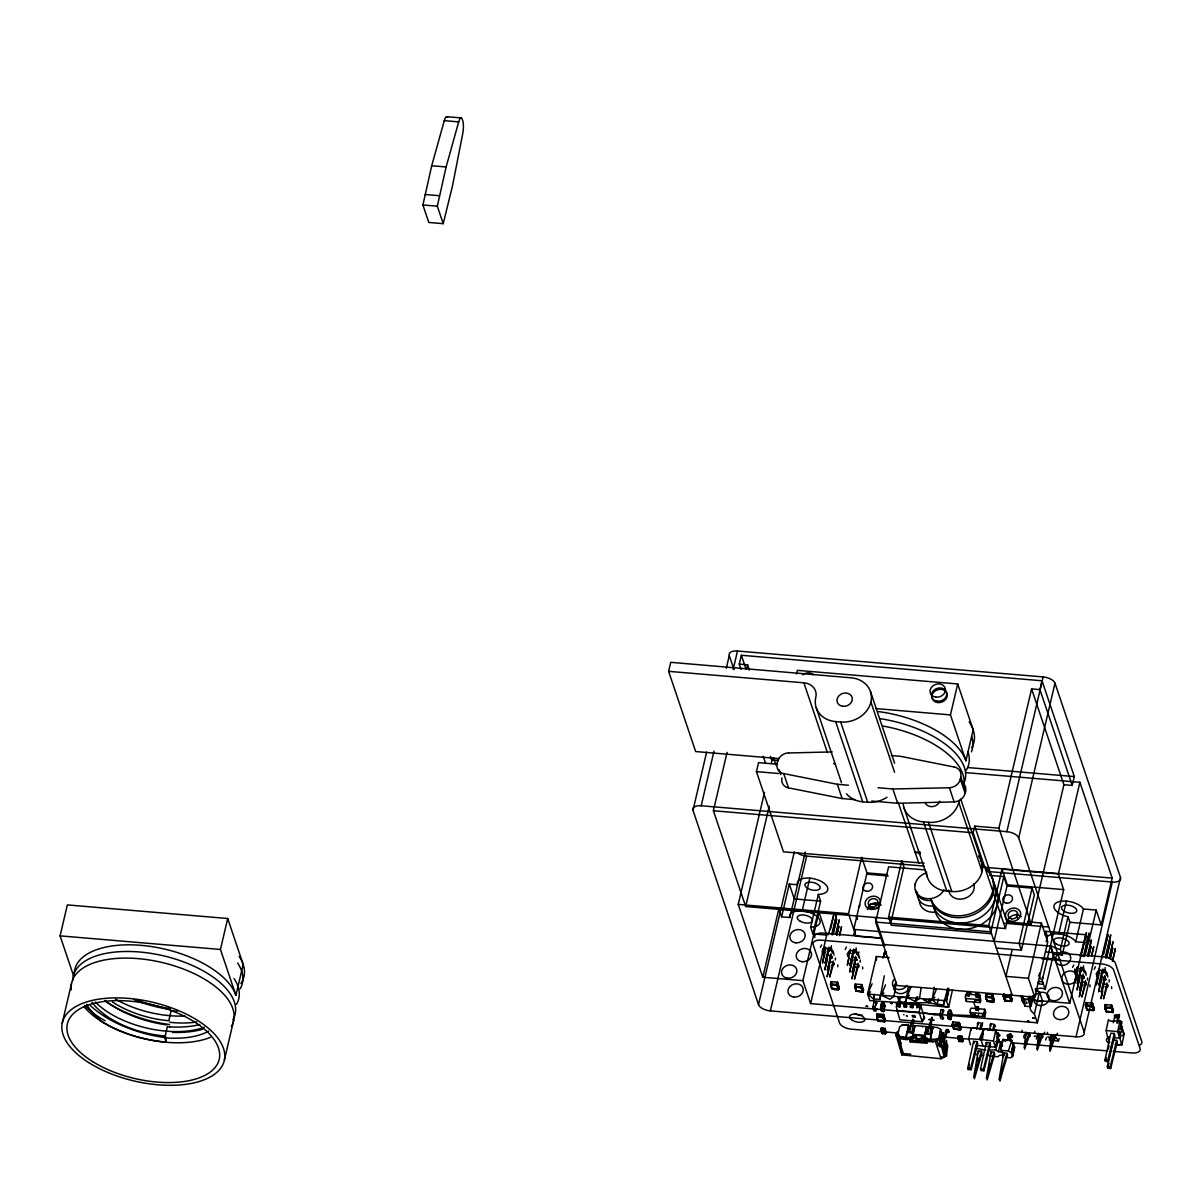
<?xml version="1.0" encoding="UTF-8"?>
<svg xmlns="http://www.w3.org/2000/svg" width="1202" height="1202" viewBox="0 0 1202 1202"><rect width="100%" height="100%" fill="white"/><g stroke="black" fill="none" stroke-linecap="round" stroke-linejoin="round"><path stroke-width="1.5" d="M943.089 1010.086L943.089 1009.981A11.629 9.736 -18.6 0 1 941.887 1015.209L941.827 1015.465A11.629 5.649 13.2 0 1 942.939 1018.695L943.029 1018.62A11.629 9.736 -18.6 0 0 943.57 1017.478M910.816 1054.199L903.408 1053.523L897.578 1036.019L897.428 1031.316L895.896 1034.922L901.846 1054.875L941.091 1058.737L946.425 1056.092L941.512 1033.6L941.346 1038.438L942.834 1038.558L943.074 1032.743L939.784 1031.782M830.627 956.612L831.273 956.086L829.801 956.341L831.243 955.981L829.41 956.311M1081.59 976.37L1083.423 976.024L1081.98 976.4M1104.458 978.488L1105.059 977.857L1103.226 978.203M981.568 1025.291L981.553 1025.757M994.354 1026.343L994.279 1026.839M1002.919 1057.159L1004.316 1054.785L1000.605 1050.293L1002.814 1039.429L1011.889 1040.331L1011.844 1042.84L1013.496 1043.757L1014.623 1047.363L1012.595 1056.393L1010.642 1057.805L1006.014 1057.414M1036.515 1039.084L1036.575 1036.56M968.692 1038.738L979.375 1039.414L983.582 1029.017L981.163 1040.346L983.056 1045.995L995.391 1047.197L998.006 1036.154L995.797 1029.904L971.186 1027.935L968.692 1038.738L970.585 1044.929M966.844 992.071C967.76 1000.485 964.5 990.854 968.812 992.236L968.872 996.157L968.812 992.236M976.34 1006.525C977.256 1014.939 974.011 1005.308 978.323 1006.69L978.383 1010.612L978.323 1006.69M1029.543 996.428L1031.391 1005.173L1030.49 1006.645L1024.9 1006.179L1024.96 1004.632M971.081 1015.495L969.984 1010.476L971.081 1008.132L984.708 1009.289L985.73 1012.294L984.693 1016.652L971.081 1015.495L971.156 1013.947M835.33 960.022L835.42 957.979M860.151 962.126L860.241 960.082M968.061 994.219L979.976 995.226L980.877 1001.116L979.946 1002.603L966.348 1001.446L966.408 999.899M979.976 995.226L978.939 999.583L979.946 1002.603M984.708 1009.289L983.687 1013.632L984.693 1016.652M1087.509 980.081L1087.6 978.022M1109.146 981.914L1109.236 979.87M881.877 1009.545L881.847 1011.378L883.801 1011.528L885.123 1005.969L883.906 1002.468L882.013 1002.288L880.675 1007.697A11.629 9.721 -18.6 0 1 881.877 1002.558L883.966 1002.528L882.644 1008.102L883.801 1011.528M924.113 1037.792L919.034 1041.157L914.842 1035.087L912.934 1034.952L915.038 1025.591L926.652 1026.568L924.113 1037.792L927.493 1041.683L911.146 1040.061L911.101 1037.882L914.842 1035.087L924.293 1036.274L932.977 1042.149M948.859 1017.568L948.844 1019.386L950.797 1019.536L952.119 1013.977L950.887 1010.476L949.009 1010.311L947.777 1013.466L947.627 1017.072L948.844 1019.386M1013.707 1046.221L1013.602 1048.069L1014.623 1047.363L1012.354 1056.378M1021.985 1032.097L1022.076 1030.249M976.37 992.867L976.219 997.059L978.263 997.314L978.518 993.844L976.37 992.867L976.219 997.059L978.368 996.879M971.051 1030.054L971.186 1027.935M898.164 1002.408L897.789 1006.359L899.802 1007.066L900.313 1001.281M906.503 1003.144L906.548 1007.111L904.159 1006.9L904.67 1001.612M912.874 1003.685L912.904 1007.652L910.53 1007.441L910.891 1003.505M917.396 1002.693L916.901 1007.982L917.126 1003.114L919.094 1003.279M1115.772 1017.733L1116.853 1017.283L1116.147 1017.914M885.153 1028.386L885.468 1033.9L882.178 1033.63L881.321 1031.106L881.472 1029.528L885.093 1029.829L886.325 1033.269L882.508 1032.939L881.141 1028.882L881.321 1028.056L885.153 1028.386L886.325 1033.269M958.144 1038.949L958.159 1035.899L961.976 1036.229L963.148 1041.112L959.331 1040.782L958.204 1037.206L961.931 1037.687L962.291 1041.743L959.001 1041.473L958.144 1038.949L961.435 1039.234L962.291 1041.743M919.245 1004.226L919.38 1008.178L918.959 1004.632M945.839 1047.348L946.56 1040.361L944.321 1047.318L946.079 1048.324L946.425 1056.092L939.603 1038.543L930.603 1039.79L928.59 1041.488L922.971 1035.989L921.844 1036.74L924.939 1041.022L929.717 1040.451L930.048 1041.578L928.59 1041.488M906.548 1007.111L906.203 1003.7M912.904 1007.652L912.709 1002.964M904.159 1006.9L904.4 1002.032M910.53 1007.441L910.755 1002.573M978.263 997.314L978.353 993.047M898.029 1001.491L897.789 1006.359L900.043 1006.164M899.592 1005.248L897.578 1005.578L899.802 1007.066L899.982 1001.657M979.375 1039.414L981.163 1040.346L982.38 1039.67L983.582 1029.017L983.987 1030.234M889.255 957.588L876.408 956.491L867.604 994.069L869.782 1000.545L905.692 1003.114L928.966 1002.603L929.386 999.027M975.693 1000.905L974.837 1000.545L975.603 1000.996M975.198 1014.518L974.356 1014.188L974.957 1014.668M1047.303 1034.381L1047.528 1032.413M940.46 1056.874L944.156 1057.204L944.937 1045.004M832.009 988.81L830.552 984.483L830.988 981.643L837.509 982.199L839.236 987.323L838.711 989.547L838.921 986.391M863.216 988.78L863.006 991.935L863.532 989.727L861.804 984.588L855.283 984.047L854.847 986.872L856.816 991.244M878.106 1021.009L876.649 1016.697L877.084 1013.857L883.605 1014.413L885.333 1019.536L884.807 1021.76L885.018 1018.59M921.844 1036.74L924.939 1041.022L927.133 1040.136L926.757 1043.231L926.532 1040.692L922.219 1038.167L922.971 1035.989L926.532 1040.692L926.757 1043.231L910.275 1041.939L909.989 1039.144L907.555 1038.092L905.361 1039.445L899.877 1038.408L895.896 1034.922L897.593 1037.777M960.683 1026.673L960.488 1029.829L960.999 1027.62L959.271 1022.496L952.75 1021.94L952.33 1024.78L954.283 1029.137M993.964 998.862L993.769 1002.017L994.279 999.809L992.552 994.685L986.031 994.129L985.61 996.969L987.563 1001.326M997.54 1039.79L998.381 1032.894M1011.723 998.381L1011.528 1001.536L1012.039 999.313L1010.311 994.189L1009.379 996.984L1011.393 1001.131M1010.266 1040.872L1011.107 1033.975M1026.057 1032.293L1024.149 1047.783L1029.258 1032.563M1038.783 1033.374L1036.875 1048.865L1041.984 1033.645M1051.51 1034.456L1049.601 1049.947L1054.71 1034.727M1093.88 1007.336L1093.67 1010.491L1094.196 1008.283L1092.468 1003.159L1085.947 1002.603L1085.511 1005.443L1087.479 1009.8M1106.186 1011.723L1104.728 1007.396L1105.164 1004.572L1111.67 1005.112L1113.398 1010.251L1112.887 1012.46L1113.082 1009.304M822.724 948.919L822.288 952.269L823.385 950.301M939.799 1015.284L940.941 1018.695L942.894 1018.875L941.737 1015.435L939.799 1015.284L941.076 1009.695L943.855 1010.897M1074.904 968.962L1074.483 972.313L1075.565 970.345M1117.124 1015.9L1116.087 1016.021L1117.154 1016.261M913.685 1019.566L911.897 1032.834L908.892 1032.578L912.724 1019.236M932.196 1017.508L929.942 1034.366L926.937 1034.111L931.866 1017.388M946.425 1056.092L947.702 1046.251L946.981 1043.426L945.223 1048.324L946.079 1048.324M996.999 1038.182L997.675 1033.134M1009.5 1040.947L1010.401 1034.216M1025.967 1039.069L1024.615 1049.151L1029.844 1034.291M1039.129 1036.785L1037.341 1050.232L1042.57 1035.373L1042.134 1034.096M1051.194 1042.9L1050.067 1051.314L1055.296 1036.455L1054.86 1035.177M952.525 989.712L948.648 1007.246L905.692 1003.114L899.036 1001.056L897.924 997.57L906.789 997.39L915.383 1001.446L915.894 997.87M882.178 1033.63L881.472 1029.528M959.001 1041.473L958.31 1037.371M1033.885 999.628L1033.6 998.141L1032.398 998.216L1030.039 1000.244L1031.466 1001.536L1033.885 999.628L1033.6 998.141M944.321 1047.318C942.473 1045.5 945.178 1021.595 949.385 1031.977C948.513 1033.359 945.643 1031.737 946.455 1029.648M1034.501 1033.359L1034.802 1031.331M872.096 983.762L867.604 994.069L873.523 998.997L879.819 999.358L884.311 975.799M882.644 1008.102L880.69 1007.937L881.847 1011.378M896.226 982.184L894.048 996.323L889.931 999.283L881.321 995.241L885.498 984.889M908.412 986.797L905.692 1003.114L906.699 997.675M921.138 987.879L919.515 998.471L915.383 1001.446L917.111 996.864M934.134 987.188L932.241 999.553L928.966 1002.603L923.391 999.733L932.241 999.553L934.856 997.314M976.79 1064.852L974.431 1078.825L982.064 1052.892L981.478 1051.164L978.278 1050.894L973.605 1077.428L981.478 1051.164M977.376 1061.351L977.977 1057.865M989.817 1064.176L987.158 1079.907L994.79 1053.974L994.204 1052.246L991.004 1051.975L986.331 1078.51L994.204 1052.246M1001.942 1068.758L999.884 1080.989L1007.516 1055.055L1006.93 1053.328L998.396 1051.69L995.602 1049.872L989.051 1050.082M881.141 1028.882L883.2 1029.423L883.35 1028.611M957.964 1036.725L960.022 1037.281L960.173 1036.455M1003.73 1053.057L999.057 1079.591L1006.93 1053.328M827.757 953.877L824.812 969.954L827.457 959.196M831.934 988.54L830.657 984.708L837.208 985.084L838.44 989.036L831.934 988.54L830.657 984.708L837.148 985.339L838.44 989.036L831.979 988.314M850.265 949.129L847.335 965.206L849.093 958.024M852.579 955.981L849.634 972.057L852.714 959.512M861.518 987.488L862.751 991.44L856.23 990.929L854.953 987.112L861.518 987.488L863.006 991.935L856.305 991.199M883.305 1017.298L884.537 1021.249L878.031 1020.753L876.754 1016.922L883.305 1017.298L884.807 1021.76L878.301 1021.204L876.574 1016.066L883.079 1016.622L884.807 1021.76M958.986 1025.381L960.218 1029.333L953.697 1028.837L952.42 1025.005L958.986 1025.381L960.488 1029.829L953.772 1029.092M986.977 1001.026L985.7 997.194L992.266 997.57L993.498 1001.521L986.977 1001.026L985.7 997.194L992.191 997.825L993.498 1001.521L987.022 1000.8M1004.737 1000.53L1003.46 996.698L1010.026 997.074L1011.258 1001.026L1004.737 1000.53L1003.46 996.698L1009.95 997.329L1011.258 1001.026L1004.782 1000.304M1077.623 967.084L1074.693 983.146L1077.773 970.6M1092.167 1006.044L1093.399 1009.996L1086.893 1009.5L1085.616 1005.668L1092.167 1006.044L1093.67 1010.491L1086.969 1009.755M1103.887 982.62L1100.957 998.697L1102.715 991.515M1106.095 1011.453L1104.818 1007.622L1111.384 1007.997L1112.616 1011.964L1106.095 1011.453L1104.818 1007.622L1111.309 1008.253L1112.616 1011.964L1106.14 1011.228M880.66 1008.042L880.675 1008.012A11.629 5.649 13.2 0 0 881.727 1011.183L881.817 1011.152A11.629 9.721 -18.6 0 1 881.817 1009.92M948.784 988.284L946.47 1000.755L948.648 1007.246L928.966 1002.603L929.837 999.523M444.274 120.666L458.698 121.883A10.397 2.629 -85.2 0 1 462.334 119.434L462.74 120.636A10.397 2.629 -85.2 0 1 462.71 133.798L452.493 185.859L443.222 223.677L428.798 222.46L422.909 204.971L431.713 165.741L444.274 120.666A10.397 2.629 -85.2 0 1 447.565 117.42M443.222 223.677L437.333 206.188L446.122 166.958L458.698 121.883M883.425 1015.314L883.605 1014.413L882.674 1017.208L884.627 1021.565M993.408 999.042L992.552 994.685C989.186 1000.064 999.929 1004.692 987.052 1001.281M1115.291 1044.298L1121.902 1044.929L1124.11 1034.036L1120.009 1020.618L1110.543 1021.219L1108.439 1019.687L1106.14 1030.535L1107.388 1036.379L1109.161 1037.311L1107.928 1038.002L1109.731 1042.374M832.46 934.6L836.908 912.979L831.649 934.66M836.261 934.239L839.221 919.831L835.706 934.285M839.672 935.697L841.535 926.682L839.777 933.909M936.403 989.216L932.241 999.553L937.214 1004.286L943.495 1004.932L944.622 999.433M1084.279 956.446L1089.087 933.022L1083.393 956.522M1088.065 956.101L1091.401 939.889L1087.449 956.146M1091.867 955.74L1093.715 946.74L1091.521 955.77M1105.915 958.294L1110.723 934.856L1105.464 956.552M1109.701 957.934L1113.037 941.722L1109.085 957.979M1112.752 961.179L1115.351 948.573L1112.286 961.224M879.819 999.358L880.57 995.707M948.994 1011.588A11.629 5.649 13.2 0 1 948.964 1010.491L948.874 1010.566A11.629 9.736 -18.6 0 0 947.672 1015.705L947.672 1016.021A11.629 5.649 13.2 0 0 948.709 1019.191L948.814 1019.161A11.629 9.736 -18.6 0 1 948.889 1017.223M1022.586 997.45L1021.475 997.014L1022.962 998.486L1021.895 996.713L1022.962 998.486L1022.662 997.014M995.391 1047.197L993.498 1041.007L995.797 1029.904L987.368 1030.144M1121.902 1044.929L1117.71 1031.617L1120.009 1020.618M874.515 994.324L873.523 998.997L874.32 995.511M1117.74 1023.112L1119.543 1014.503M1120.775 1026.523L1121.857 1021.354M1013.241 1043.742L1011.333 1052.787L1012.595 1056.393M937.305 1044.914L940.189 1046.747L938.762 1038.137L940.64 1029.363L937.5 1027.5L932.947 1027.079L930.093 1040.316L932.947 1027.079M981.163 1040.346L983.582 1029.017M1104.999 1059.818L1110.798 1033.209L1114.299 1033.495L1114.93 1035.388L1108.334 1061.636L1105.449 1061.276L1104.999 1059.818L1107.913 1059.999L1108.334 1061.636M1107.297 1066.67L1113.097 1040.061L1116.613 1040.361L1117.244 1042.239L1110.648 1068.503L1107.763 1068.127L1107.297 1066.67L1110.227 1066.85L1110.648 1068.503M967.805 1067.842L973.605 1041.338L977.106 1041.638L977.752 1043.516L971.186 1069.69L968.256 1069.495L967.805 1067.842L970.69 1068.217L971.186 1069.69M980.532 1068.924L986.331 1042.419L989.832 1042.705L990.478 1044.598L983.912 1070.772L980.982 1070.561L980.532 1068.924L983.431 1069.299L983.912 1070.772M926.652 1026.568L924.729 1035.313L912.754 1034.306L915.038 1025.591M833.271 961.014L829.665 977.016L833.857 962.742M853.465 949.4L849.859 965.416L854.051 951.128L853.465 949.4L856.17 950.316L858.048 955.199L858.994 951.924M855.779 956.251L852.173 972.268L856.365 957.979M858.093 963.118L854.487 979.134L858.679 964.845M1080.838 967.355L1077.232 983.371L1081.409 969.082L1080.838 967.355L1083.528 968.256L1085.421 973.139L1085.286 971.171L1084.084 971.922L1085.782 972.658L1086.127 975.243M1083.152 974.206L1079.546 990.223L1083.723 975.934M1107.087 982.89L1103.496 998.907L1107.673 984.618M830.612 928.861L834.308 912.573L828.463 934.615M833.332 933.909L836.622 919.425L832.565 934.69M836.877 935.336L838.921 926.276L836.682 934.765M854.607 934.6L855.433 930.979M937.214 1004.286L938.462 998.817M968.256 1069.495L969.443 1064.236M1081.965 952.54L1086.488 932.617L1080.192 956.356M1085.511 953.967L1088.802 939.468L1084.309 956.431M1089.057 955.38L1091.116 946.335L1088.411 956.507M1103.601 954.373L1108.124 934.45L1101.828 958.189M1106.742 957.603L1110.438 941.316L1106.396 956.567M1110.287 959.031L1112.752 948.168L1110.047 958.34M1105.449 1061.276L1106.246 1057.79M1108.244 1049.061L1109.04 1045.575M1107.763 1068.127L1108.965 1062.899M876.934 1008.538L875.912 1010.867L873.959 1010.687L872.802 1007.276L874.079 1001.687L876.874 1002.889M873.959 1010.687L874.59 1007.907M911.101 1037.882L905.767 1037.311L908.637 1025.005L902.492 1024.69L899.607 1026.989L897.954 1034.051L900.794 1043.486L897.954 1034.051M73.788 976.445L60.1 935.862L67.357 904.911L227.704 918.508L243.18 964.395L235.923 995.331A83.163 40.447 13.2 0 0 148.567 946.154A83.163 40.447 13.2 0 0 74.254 973.996M62.219 1023.172L71.549 983.386M98.819 1018.935L102.606 1021.97A77.619 37.743 13.2 0 0 166.222 1042.104L164.764 1037.792L167.409 1026.508M168.971 1019.882L171.045 1011.047M169.722 1027.184L169.948 1026.192M235.923 995.331L220.447 949.46L227.704 918.508M224.383 1060.014L233.714 1020.228M726.293 668.312L729.283 655.571A10.397 5.048 13.2 0 1 737.487 651.018L1043.156 676.936A10.397 5.048 13.2 0 1 1054.995 683.187L1120.504 877.505L1084.204 1032.248A10.397 5.048 13.2 0 1 1076.015 1036.8L770.347 1010.882A10.397 5.048 13.2 0 1 758.507 1004.632L692.983 810.313L706.656 752.046M692.983 810.313A10.397 5.048 13.2 0 1 701.187 805.761L714.003 751.145M733.22 669.229L737.487 651.018M741.078 669.439L739.275 664.12L741.349 655.27L1042.014 680.768L1074.318 776.582L1072.244 785.417L1063.905 784.726L1031.601 688.911L1039.94 689.617L1072.244 785.417M1007.006 921.934L1031.241 923.992L998.937 828.178L974.702 826.12L1007.006 921.934L1005.443 928.56L745.691 906.533L713.387 810.734L727.075 752.362M746.742 668.477L747.599 664.826L739.275 664.12M1037.371 1022.827L1034.366 1013.917L1039.505 991.996L1042.51 1000.905L1037.371 1022.827L810.629 1003.595L802.891 980.652L762.804 977.256L738.238 904.385L764.502 792.403M771.278 763.495L772.54 758.086M796.505 673.991L797.362 670.355L957.709 683.953L973.184 729.839L965.912 760.776A83.163 40.447 13.2 0 0 878.452 711.584M777.033 763.555L777.514 761.497M745.691 906.533L769.22 806.226M762.804 977.256L778.881 908.727L818.968 912.123L826.691 935.066L810.629 1003.595M758.507 1004.632L794.372 851.707M810.659 927.193A15.596 7.588 13.2 0 0 819.433 919.229A15.596 7.588 13.2 0 0 801.373 910.861A15.596 7.588 13.2 0 0 789.774 917.517L781.601 916.826L789.293 884.056L797.467 884.747A15.596 7.588 13.2 0 1 809.066 878.091A15.596 7.588 13.2 0 1 827.111 886.46A15.596 7.588 13.2 0 1 818.337 894.423L810.659 927.193L812.913 933.894L826.691 935.066M789.774 917.517L805.28 852.083M770.347 1010.882L806.647 856.124L924.053 866.086M802.14 910.921L809.832 878.136M812.913 933.894L820.605 901.124L818.337 894.423M802.891 980.652L818.968 912.123M830.552 984.483L831.754 982.86M881.081 938.266L856.034 936.133L848.477 913.73L861.714 857.266L867.003 872.922L853.751 929.386L1050.428 946.079L1069.72 1003.279L1029.633 999.884L1030.49 996.233M838.711 989.547L836.983 984.408L830.477 983.867L832.205 988.991C844.57 992.266 834.218 987.308 837.509 982.199L837.824 983.146M854.847 986.872L856.049 985.249M1027.53 921.844L1041.398 923.016L1047.768 941.917L1034.802 997.179L897.008 985.49L875.627 922.069L888.594 866.807L925.54 869.932M856.275 990.703C868.235 994.099 858.754 989.727 861.804 984.588L862.119 985.535M861.368 987.428L854.772 986.256L856.5 991.38M991.515 933.714L891.283 925.224L888.563 917.141L901.801 860.662L904.144 867.619M890.652 923.346L903.619 868.084M876.649 1016.697L877.911 1014.849L877.084 1013.857L878.241 1017.283M965.912 760.776L950.451 714.905L957.709 683.953M882.508 1032.939L882.704 1032.112M885.093 1029.829L884.371 1032.293L882.719 1031.421L884.311 1030.715L885.468 1033.9M882.974 1032.172L882.914 1030.595M884.371 1032.293L884.311 1030.715M960.353 779.106L960.849 777.033L965.657 791.307L965.176 793.365L960.353 779.106A10.788 9.015 -18.6 0 1 949.325 787.761L892.876 788.993L878.061 787.731M905.992 1037.972L908.892 1025.637L902.492 1024.69M908.892 1032.578L912.784 1019.491M1005.443 928.56L973.139 832.761L974.702 826.12M926.937 1034.111L931.896 1017.478M948.994 990.027L946.47 1000.755L867.604 994.069L870.609 991.875M952.33 1024.78L953.577 1022.932L952.75 1021.94M998.937 828.178L1031.601 688.911M953.742 1028.611C965.717 1031.992 956.221 1027.62 959.271 1022.496L960.128 1026.854M958.835 1025.336L952.239 1024.149L953.967 1029.288M1039.94 689.617L1042.014 680.768M1084.204 1032.248L1018.695 837.929A10.397 5.048 13.2 0 0 1006.855 831.679L1043.156 676.936M959.331 1040.782L959.391 1039.49M959.542 1039.264L959.737 1038.438L961.39 1039.309L959.797 1040.015L959.542 1039.264L961.39 1039.309M959.797 1040.015L959.737 1038.438M961.134 1038.558L961.194 1040.136M963.148 1041.112L961.976 1036.229M1012.264 995.271L988.78 925.63L1002.017 869.166L1058.391 873.944L1063.68 889.6L1042.194 980.486L1045.199 989.396A7.798 6.521 -18.6 0 0 1035.508 989.967M989.456 875.356L1003.835 876.574L990.869 931.835L875.627 922.069M994.054 941.286L1007.306 884.822L1002.017 869.166M1018.695 837.929L1054.995 683.187M985.61 996.969L986.797 995.346M979.946 1029.513L981.102 1024.6M981.027 1029.543L982.635 1022.692M992.116 997.525L985.52 996.338L987.248 1001.476M992.672 1030.595L993.829 1025.682M1012.159 949.625L1005.894 976.37L1028.431 978.278L1034.802 997.179M993.753 1030.625L994.956 1025.471M1005.323 1000.83L1003.279 995.857L1003.805 993.633L1004.617 994.625M1003.369 996.473L1004.572 994.85M1005.533 998.772L1005.007 1000.981L1003.279 995.857L1009.8 996.398L1011.528 1001.536L1004.827 1000.8M1003.835 876.574L1007.021 886.024L1032.082 888.143L1019.116 943.42L1021.384 950.166L996.338 948.032M1021.384 950.166L1034.351 894.889L1032.082 888.143M998.396 1051.69L1000.515 1042.66L995.767 1041.473M1031.241 923.992L1063.905 784.726M1022.541 995.962L1022.436 998.847L1024.9 1006.179M1028.431 978.278L1041.398 923.016M1058.391 873.944L1079.892 782.292L966.423 772.676M1044.884 934.856L1045.71 931.355L1085.797 934.75L1088.516 942.849L1075.76 941.767A15.596 7.588 13.2 0 0 1061.787 934.3A15.596 7.588 13.2 0 0 1047.423 936.463L1046.191 941.737M1034.366 1013.917A15.596 7.588 13.2 0 1 1031.361 1004.992L1033.495 995.857M1045.199 989.396L1053.433 954.298L1050.443 945.388A15.596 7.588 13.2 0 0 1060.344 949.505L1062.207 955.034L1053.433 954.298M1058.752 933.894L1066.429 901.124M1060.344 949.505L1068.037 916.735A15.596 7.588 13.2 0 1 1053.929 907.074A15.596 7.588 13.2 0 1 1065.873 901.079A15.596 7.588 13.2 0 1 1083.453 908.997L1096.209 910.079L1101.212 924.924L1069.9 922.265L1068.037 916.735M1062.207 955.034L1069.9 922.265M1075.76 941.767L1083.453 908.997M1069.72 1003.279L1085.797 934.75M1088.516 942.849L1096.209 910.079M1101.212 924.924L1112.196 878.106L1079.892 782.292M1076.015 1036.8L1112.301 882.043A10.397 5.048 13.2 0 0 1120.504 877.505M1085.511 1005.443L1086.713 1003.805M1092.783 1004.106L1092.468 1003.159C1089.192 1007.441 1099.214 1012.986 1086.939 1009.259M1104.728 1007.396L1105.93 1005.773M1111.309 1008.253L1111.67 1005.112L1111.985 1006.059M1113.247 1022.722L1114.78 1016.171M1116.778 1022.947L1118.777 1014.383M1114.389 1037.762L1119.633 1038.197L1122.187 1027.274L1119.933 1027.094M779.046 758.612L695.658 751.55L668.612 671.332L670.746 662.317L851.091 677.808A25.993 21.741 -18.6 0 1 870.924 702.058L894.588 772.24M924.143 863.186L783.494 851.842L756.449 771.624L758.567 762.609L777.168 764.202M950.797 1019.536L949.64 1016.111L950.887 1010.476M1028.972 996.503L1028.011 999.328L1030.49 1006.645M947.642 988.179L943.495 1004.932M941.361 1041.879L942.518 1037.01L940.64 1029.363M1013.496 1043.757L1011.333 1052.787L1008.328 1050.954L1000.605 1050.293L1002.814 1039.429L1005.308 1041.383M1107.913 1059.999L1114.299 1033.495M1110.227 1066.85L1116.613 1040.361M970.69 1068.217L977.106 1041.638M983.431 1069.299L989.832 1042.705M899.922 997.405L899.036 1001.056L900.373 997.63M825.143 952.345L822.514 963.102L825.443 947.026L826.029 948.754M829.771 966.047L827.126 976.805L830.071 960.729L830.642 962.456M855.028 966.363L851.948 978.909L854.892 962.847L855.463 964.56M1080.087 977.451L1077.007 989.997L1079.937 973.936L1080.523 975.663M1082.386 984.303L1079.321 996.864L1082.251 980.787L1082.837 982.515M1099.409 972.433L1096.329 984.979L1099.259 968.917L1099.845 970.645M1101.723 979.284L1098.643 991.845L1101.573 975.769L1102.159 977.496M909.659 1040.511L914.752 1035.388L907.555 1038.092L906.999 1039.625L897.578 1036.019L906.669 1038.498L906.999 1039.625L915.593 1036.349L909.659 1040.511L910.275 1041.939M976.55 1029.107L978.278 1022.361M989.276 1030.189L991.004 1023.443M853.721 935.021L855.073 929.942M876.829 1008.778A11.629 9.736 -18.6 0 1 876.033 1010.597L874.831 1007.321A11.629 9.736 -18.6 0 0 876.093 1002.077L876.198 1001.987A11.629 5.664 13.2 0 1 876.934 1003.144M947.942 1029.783L943.6 1042.675L939.603 1038.543L935.336 1041.398L930.048 1041.578L930.603 1039.79L930.002 1041.112M829.23 949.024L825.053 963.313L828.644 947.296L831.348 948.213L833.241 953.096L833.106 951.128L831.904 951.879L833.602 952.6L833.948 955.184M1103.06 970.916L1098.868 985.204L1102.474 969.188L1105.164 970.089L1107.057 974.987L1106.922 973.004L1103.586 970.134M961.089 1040.556L961.33 1039.745L963.343 1040.286M883.44 957.618L885.408 951.022M995.602 1049.872L998.937 1039.099L999.117 1041.758L1002.844 1042.029M961.435 1039.234L961.931 1037.687M1023.097 999.929L1024.78 1003.43L1023.683 1003.385L1021.85 1000.064L1023.097 999.929L1023.443 1000.996L1021.985 999.643M912.844 1016.757L912.303 1016.847M1047.904 1036.74L1049.301 1037.642L1049.481 1040.316L1058.466 1040.947L1059.263 1038.498M1008.703 1038.994L1010.401 1033.915M1008.328 1050.954L1011.889 1040.331M882.839 958.009L885.138 951.203M930.183 1041.007L930.603 1039.79M1007.006 1040.737L1009.334 1034.126M928.966 1002.603L930.153 999.328M1045.59 1039.985L1046.536 1037.416M910.951 987.052L906.789 997.39L909.403 995.166M922.28 1021.715L919.109 1012.324L920.762 1005.308L898.33 1003.4L896.196 1006.735L899.847 1019.807L922.28 1021.715L924.443 1018.124L920.762 1005.308M971.787 1014.638L973.049 1014.443L972.057 1014.984M1023.849 999.628L1025.005 1000.034L1024.239 999.313M915.383 1001.446L917.667 996.593M820.41 947.371L821.567 944.922M822.709 954.238L823.881 951.789M845.216 949.49L846.388 947.026M847.53 956.341L848.702 953.892M1072.59 967.43L1073.762 964.981M1074.904 974.281L1076.06 971.832M1094.226 969.263L1095.398 966.814M1096.54 976.114L1097.696 973.665M882.629 1006.84L882.824 1005.218M872.802 1007.276L874.74 1007.426L875.957 1004.196L876.093 1001.792L874.079 1001.687M941.737 1015.435L943.179 1009.996A11.629 5.649 13.2 0 1 943.69 1010.732M942.894 1018.875L943.465 1017.854M847.109 954.373L848.206 952.405M1096.119 974.146L1097.201 972.178M830.086 957.258L831.934 958.024L831.378 956.702L829.966 957.138L831.829 957.693M966.348 994.069L965.236 996.428L966.348 1001.446M1043.561 1033.93L1044.778 1032.172M1056.288 1035.012L1057.505 1033.254M1111.159 1007.321L1112.887 1012.46L1106.366 1011.904L1104.638 1006.78L1111.159 1007.321L1112.887 1012.46M1031.466 1001.536L1030.445 1001.296L1033.96 999.208M1031.091 1000.47L1033.54 998.562M905.647 1039.55L906.669 1038.498L899.877 1038.408L901.846 1054.875M978.323 1000.169L976.971 1000.319L977.962 1000.169M866.191 1005.984L867.664 1006.359M867.619 1006.555L866.131 1006.194M890.547 1003.054L892.034 1003.43M891.884 1003.685L890.502 1003.294M1027.665 1021.009L1029.137 1021.369M1032.743 1017.778L1034.231 1018.139M1029.062 1021.595L1027.605 1021.219M1034.156 1018.364L1032.698 1018.019M881.321 995.241L883.936 993.002M1121.766 1036.019L1124.11 1034.036L1120.775 1028.476M1000.515 1042.66L1001.867 1041.999L1002.498 1045.68M977.451 1009.95L978.158 1010.416M1037.161 1034.727L1038.874 1034.877L1038.062 1033.9L1039.069 1034.892M911.146 1040.061L915.488 1036.665L914.842 1035.087M1119.453 1029.167L1122.187 1027.274M906.248 1015.75L906.353 1015.72M1116.207 1015.69L1116.958 1015.57M930.063 1039.369L935.757 1039.775L938.762 1038.137M918.283 1039.384L924.293 1036.274L927.027 1027.169L933.143 1027.68M883.2 1029.423L884.957 1029.197M960.022 1037.281L961.78 1037.041M1034.216 1036.455L1035.538 1035.899M854.923 959.872L856.756 960.128L856.2 958.82C853.51 959.016 859.776 960.518 854.757 959.962M1083.949 977.617L1082.491 977.211L1083.573 976.76L1084.114 978.082L1082.281 977.827M856.62 953.712L857.928 953.231L858.048 955.199L854.622 950.857M1105.63 973.485L1106.922 973.004M903.588 1014.713L904.009 1014.713M884.116 1021.52L878.061 1020.528M922.385 1026.944L922.565 1026.944M1050.803 1037.341L1055.296 1036.455L1058.466 1040.947M942.563 1041.954L943.931 1041.683L943.074 1032.743M1025.862 1001.131L1026.207 1001.206M912.078 1015.389L912.468 1015.45M1004.316 1054.785L999.613 1055.296L997.915 1056.723L990.193 1056.077L987.127 1054.184M1021.85 1000.064L1023.308 1002.303L1024.404 1002.183L1023.623 1001.852M978.428 1014.728L978.533 1014.473M830.312 957.168L831.589 957.633M923.046 1012.76L933.834 1014.578L941.241 1014.368M788.542 752.963L832.25 751.911M871.766 801.058L897.684 803.267L954.148 801.899A10.788 9.015 -18.6 0 0 965.011 793.365M920.432 852.188L915.128 852.323A15.596 13.042 -18.6 0 1 920.416 853.736M977.647 1010.356L977.466 1010.206M966.739 995.376L968.722 995.391M976.279 996.188L978.263 996.203M976.249 1009.83L978.233 1009.845M933.834 1014.578L941.016 1014.713M951.774 1014.909L978.263 1015.735M855.163 959.151L856.756 960.128M1082.536 977.106L1083.678 977.527M1104.172 978.939L1105.6 979.465M897.879 1005.142L899.847 1005.188M885.048 1005.789L883.079 1005.834A11.629 9.721 -18.6 0 0 882.779 1006.42M950.151 1013.692L952.044 1013.797M960.218 929.251L958.88 929.131M966.859 993.107L968.842 993.243M976.37 1007.561L978.353 1007.697M941.076 1009.695L943.074 1009.86M976.4 993.889L978.383 994.039M966.588 995.587L968.587 995.752M976.099 1010.056L978.097 1010.221M903.949 1006.119L905.947 1006.269M910.32 1006.645L912.303 1006.81M916.69 1007.186L918.674 1007.351M965.341 998.441L978.939 999.583M916.991 1006.765L918.944 1006.915M970.074 1012.505L983.687 1013.632M896.677 1010.431L919.109 1012.324M908.892 1025.637L915.007 1026.147M910.44 1040.541L927.027 1041.939M446.693 116.699L461.102 117.916M431.713 165.741L446.122 166.958M424.967 194.484L439.391 195.701M422.909 204.971L437.333 206.188M668.612 671.332L803.898 682.811A15.596 13.042 -18.6 0 1 815.812 697.34A25.993 21.741 -18.6 0 0 835.645 721.591L862.69 801.794L867.709 802.23A25.993 21.741 -18.6 0 0 886.941 797.272M875.867 708.579L950.451 714.905M891.283 755.532L900.538 756.313L954.163 767.011M967.865 767.552L1074.318 776.582M778.25 760.49L771.579 759.934L770.392 756.389M756.449 771.624L778.686 773.517M855.103 799.646L842.136 798.549L788.512 787.851L783.704 773.577L837.328 784.29L848.447 785.222M701.187 805.761L1006.855 831.679M713.387 810.734L973.139 832.761M981.989 867.063L1112.196 878.106M987.428 871.465L1112.301 882.043M867.003 872.922L887.407 874.65M1007.306 884.822L1063.68 889.6M866.717 874.124L888.188 875.942M870.218 904.039L881.141 904.956M820.605 901.124L794.297 898.901L789.293 884.056M867.934 907.78L877.039 908.547M1003.625 923.166L1048.73 926.997M738.238 904.385L848.477 913.73M888.563 917.141L988.78 925.63M880.961 938.026L822.979 933.098A10.322 5.018 13.2 0 0 814.821 937.62M1045.59 951.984L1103.586 956.897A10.322 5.018 13.2 0 1 1115.351 963.102L1141.735 1041.368A10.322 5.018 13.2 0 1 1139.902 1045.019M1059.638 959.376L884.266 944.502L875.161 917.517M884.912 945.568L821.312 940.174A10.322 5.018 13.2 0 0 813.168 944.697L839.552 1022.962A10.322 5.018 13.2 0 0 851.317 1029.167L881.246 1031.707M1042.059 958.896L1101.918 963.974A10.322 5.018 13.2 0 1 1113.698 970.179L1140.082 1048.444A10.322 5.018 13.2 0 1 1131.938 1052.967L1113.217 1051.374M831.303 982.59L830.988 981.643M855.614 984.994L855.283 984.047M1087.164 1009.935L1085.436 1004.812L1091.942 1005.368L1093.67 1010.491M60.1 935.862L220.447 949.46M982.44 1015.104L984.453 1014.743M913.28 1015.51L914.902 1015.645M913.34 1015.69L914.797 1016.531L913.73 1016.441M913.836 1016.967L915.443 1017.268M877.4 1014.804L883.921 1015.359M955.41 1023.082L959.587 1023.443M882.869 1029.228L882.568 1028.251L884.266 1029.348M959.707 1037.071L959.406 1036.094L961.104 1037.191M881.321 1031.106L884.612 1031.376L883.169 1031.346M882.719 1031.421L884.116 1031.526M884.852 1031.827L898.089 1033.134M942.984 1036.95L957.949 1038.212M961.69 1038.528L969.173 1039.174M1012.204 1042.81L1107.613 1050.909M961.675 1039.67L963.118 1039.805M915.383 1038.828L919.064 1039.144M975.934 1045.379L983.056 1045.995M980.547 1055.251L983.642 1055.521M835.645 721.591L840.664 722.011A25.993 21.741 -18.6 0 0 870.924 702.058M903.183 803.807A25.993 21.741 -18.6 0 0 923.482 821.883L928.485 822.303A25.993 21.741 -18.6 0 0 959.121 800.367M926.457 871.886A25.993 21.741 -18.6 0 0 946.815 891.088L951.819 891.523A25.993 21.741 -18.6 0 0 977.977 880.134A25.993 21.741 -18.6 0 0 978.819 855.794M966.739 992.461L968.707 992.642M976.264 993.273L978.518 993.844M1022.436 998.847L1028.011 999.328M976.234 1006.915L978.218 1007.096M976.505 1007.321L978.488 1007.486M904.25 1005.683L906.203 1005.849M910.62 1006.224L912.573 1006.39M882.373 1032.217L885.994 1032.533M959.211 1040.076L962.832 1040.376M1080.478 955.65L1083.813 955.936M947.687 1015.9L949.64 1016.111M976.144 996.157L978.127 996.338M966.994 992.852L968.992 993.032M1106.14 1030.535L1117.71 1031.617M1092.107 1006.284L1085.616 1005.668L1086.893 1009.5M861.443 987.728L854.953 987.112L856.23 990.929M885.123 1005.969L883.034 1005.608A11.629 5.649 13.2 0 1 882.809 1005.308M950.166 1013.782L952.119 1013.977M883.245 1017.553L876.754 1016.922L878.031 1020.753M958.911 1025.622L952.42 1025.005L953.697 1028.837M940.55 1035.192L943.87 1035.508M950.962 1010.536L948.994 1010.326L949.054 1011.738M898.014 1034.712L899.487 1034.892M982.38 1039.67L993.498 1041.007M899.366 1036.515L905.767 1037.311M1103.917 979.66L1105.75 979.915M886.52 1032.443L884.507 1031.887M975.153 1048.144L985.775 1050.187M1020.483 995.992L1021.835 998.081M1104.518 978.067L1105.404 978.894M1082.882 976.234L1083.768 977.046M830.687 956.191L831.589 957.002M907.555 1038.092L910.485 1040.391M1038.303 991.515L1037.176 990.748M926.862 1032.548L929.942 1034.366M908.817 1031.015L911.897 1032.834M974.446 1053.147L977.466 1054.995M944.156 1057.204L939.603 1038.543L943.931 1041.683M855.704 951.308L857.928 953.231M897.969 1037.897L895.896 1034.922L898.179 1037.01M895.896 1034.922L898.014 1036.965M939.603 1038.543L943.6 1042.675M1041.172 979.254L1040.166 978.022M1112.586 1009.259L1113.398 1010.251M1105.164 1004.572L1105.975 1005.548M1093.369 1007.291L1094.196 1008.283M1085.947 1002.603L1086.773 1003.595M1011.228 998.336L1012.039 999.313M993.453 998.817L994.279 999.809M986.031 994.129L986.857 995.121M960.188 1026.628L960.999 1027.62M862.705 988.735L863.532 989.727M884.507 1018.56L885.333 1019.536M838.41 986.346L839.236 987.323M1103.616 970.63L1107.057 974.987M1081.98 968.797L1085.421 973.139M829.801 948.754L833.241 953.096M915.488 1036.665L919.034 1041.157M935.757 1039.775L940.189 1046.747M874.861 1007.516L874.891 1007.561A11.629 5.649 13.2 0 1 875.942 1010.687M985.054 1013.917L985.114 1013.376M942.834 1038.558L940.76 1034.997L941.346 1038.438M1030.895 1000.079L1031.361 1001.056M922.971 1035.989L924.939 1041.022M881.321 1028.056L882.178 1030.505M1032.593 998.637L1032.969 999.688M1022.707 1000.274L1023.082 1001.371M1023.308 1002.303L1023.683 1003.385M904.054 808.029L927.268 876.859M1111.429 1006.239L1112.526 1009.485M1092.227 1004.271L1093.324 1007.516M1045.71 931.355L1047.423 936.463M1016.456 914.016L1018.259 919.335M1051.66 1034.907L1052.081 1036.184M1029.633 999.884L1031.361 1004.992M960.744 799.075L981.703 861.233M979.059 856.485L979.51 857.852M980.216 859.911L980.667 861.293M981.373 863.352L982.53 866.792A25.993 21.741 -18.6 0 0 981.779 865.876M958.745 802.35L982.079 871.57M949.34 787.626L954.148 801.899M1010.086 995.316L1011.167 998.546M992.026 996.894L993.769 1002.017M928.485 822.303L951.819 891.523M923.482 821.883L946.815 891.088M870.518 691.676L894.619 763.165M991.004 1051.975L991.59 1053.703M970.074 991.44L970.991 994.144M973.725 1002.228L975.543 1007.637M986.331 1042.419L986.962 1044.298M898.179 802.275L918.839 863.321M994.565 886.385A32.499 27.18 -18.6 0 1 977.752 926.141A32.499 27.18 -18.6 0 1 935.291 912.078L930.739 898.585A32.499 27.18 -18.6 0 0 978.819 909.629A32.499 27.18 -18.6 0 0 982.229 865.094M892.876 788.993L897.684 803.267M978.278 1050.894L978.864 1052.621M973.605 1041.338L974.236 1043.231M915.143 884.131L915.428 884.972M958.76 1024.705L960.488 1029.829M840.664 722.011L867.709 802.23M816.233 707.738L841.505 782.712M803.898 682.811L827.412 752.557M837.328 784.29L842.136 798.549M906.999 1015.57L907.27 1016.411M896.271 1003.535L897.188 1006.239M857.537 919.109L856.62 916.405A5.199 4.342 -18.6 0 0 856.876 918.899M883.365 1015.54L884.462 1018.77M858.829 955.921L859.64 958.325M861.564 985.715L862.66 988.961M861.278 986.812L863.006 991.935M747.599 664.826L749.402 670.145M741.349 655.27L746.141 669.469M779.166 769.896L780.774 774.659M773.562 758.041L775.966 765.148M729.283 655.571L734.046 669.694M763.225 756.253L765.614 763.33M837.268 983.326L838.365 986.557M778.881 908.727L781.601 916.826M1032.398 998.216L1032.758 999.298M935.336 1041.398L941.091 1058.737M1021.73 995.857L1022.331 997.885M1105.389 979.224L1104.127 979.059L1105.209 978.593L1105.479 979.675M856.32 959.572L856.395 959.451M831.499 957.468L831.574 957.348M1001.011 1042.705L1001.927 1046.161M856.2 958.82L856.47 959.887M831.378 956.702L831.649 957.784M165.335 1035.358L166.327 1041.668M1107.418 974.491L1107.763 977.076M858.423 954.719L858.754 957.288M1076.842 967.595L1077.277 971.081M928.244 1040.241L928.365 1041.323M1023.849 1035.493L1024.029 1038.152M1111.549 986.722L1111.685 988.69M1089.913 984.889L1090.034 986.857M862.54 966.934L862.675 968.902M837.734 964.83L837.854 966.799M876.408 956.491L876.498 960.097M1105.119 967.64L1105.164 970.089M1083.483 965.807L1083.528 968.256M856.109 947.852L856.17 950.316M831.288 945.749L831.348 948.213M1119.483 1030.97L1119.633 1038.197M802.605 674.818A7.798 6.521 -18.6 0 1 813.408 674.743M806.647 856.124A10.397 5.048 13.2 0 1 797.422 852.969M858.694 907.57A5.199 4.342 -18.6 0 1 860.076 905.211M1042.51 1000.905A7.798 6.521 -18.6 0 1 1032.458 995.902M915.503 889.735A15.596 13.042 -18.6 0 0 931.37 900.463A32.499 27.18 -18.6 0 0 976.926 913.009A32.499 27.18 -18.6 0 0 986.932 870.188M917.442 892.139A15.596 13.042 -18.6 0 0 933.188 905.857A32.499 27.18 -18.6 0 0 975.633 919.936A32.499 27.18 -18.6 0 0 992.476 880.195M1039.79 972.959A7.798 6.521 -18.6 0 1 1039.009 974.612M1038.723 975.754A11.269 1.052 52.7 0 1 1039.7 976.685M1043.186 978.293A15.055 4.613 35.7 0 1 1042.254 977.286M1036.049 990.959A15.055 7.618 -13.9 0 1 1035.358 988.66M1039.55 991.77A11.269 7.648 -40.9 0 1 1038.393 991.38M909.103 986.436A7.798 6.521 -18.6 0 1 898.435 993.393A7.798 6.521 -18.6 0 1 895.986 982.845M906.864 985.4A7.798 6.521 -18.6 0 1 895.52 988.735A7.798 6.521 -18.6 0 1 894.634 978.804M939.814 801.208A7.798 6.521 -18.6 0 1 932.391 806.617A7.798 6.521 -18.6 0 1 925.074 802.455M935.291 912.078A15.596 13.042 -18.6 0 1 919.38 900.058M944.081 889.69A15.596 13.042 -18.6 0 1 918.463 895.069A15.596 13.042 -18.6 0 1 926.036 873.043M867.408 909.523A7.798 6.521 -18.6 0 1 872.502 903.558A7.798 6.521 -18.6 0 1 880.45 904.37M1007.832 920.822A7.798 6.521 -18.6 0 1 1013.511 915.203A7.798 6.521 -18.6 0 1 1021.294 916.72M973.8 883.921A12.997 10.863 -18.6 0 1 963.688 898.72A12.997 10.863 -18.6 0 1 948.724 890.081M881.937 1003.159A11.629 5.649 13.2 0 1 881.967 1002.468M885.333 954.193A2.644 1.292 13.2 0 1 884.251 952.6A2.644 1.292 13.2 0 1 886.49 951.999M1077.518 970.9A2.855 1.397 13.2 0 1 1077.293 968.587A2.855 1.397 13.2 0 1 1081.65 969.894A2.855 1.397 13.2 0 1 1079.381 971.456M1099.154 972.734A2.855 1.397 13.2 0 1 1098.928 970.42A2.855 1.397 13.2 0 1 1103.286 971.727A2.855 1.397 13.2 0 1 1101.017 973.289M825.173 950.767A2.855 1.397 13.2 0 1 825.203 948.513A2.855 1.397 13.2 0 1 829.5 949.88A2.855 1.397 13.2 0 1 827.201 951.398M850.49 953.111A2.855 1.397 13.2 0 1 849.724 950.692A2.855 1.397 13.2 0 1 854.231 951.879A2.855 1.397 13.2 0 1 852.008 953.517M1100.461 977.662A2.855 1.397 13.2 0 1 1105.284 978.248A2.855 1.397 13.2 0 1 1103.331 980.141M1101.633 979.675A2.855 1.397 13.2 0 1 1100.656 979.029M1078.825 975.829A2.855 1.397 13.2 0 1 1083.648 976.415A2.855 1.397 13.2 0 1 1081.695 978.308M826.51 956.717A2.855 1.397 13.2 0 1 828.569 955.305A2.855 1.397 13.2 0 1 831.964 957.047A2.855 1.397 13.2 0 1 829.5 958.264M851.632 957.739A2.855 1.397 13.2 0 1 856.38 958.565A2.855 1.397 13.2 0 1 854.322 960.368M852.804 959.962A2.855 1.397 13.2 0 1 851.241 958.61M1102.85 984.438A2.855 1.397 13.2 0 1 1107.643 985.144A2.855 1.397 13.2 0 1 1105.645 987.007M1104.112 986.602A2.855 1.397 13.2 0 1 1103.466 986.271M1081.214 982.605A2.855 1.397 13.2 0 1 1086.007 983.311A2.855 1.397 13.2 0 1 1084.009 985.174M1082.476 984.769A2.855 1.397 13.2 0 1 1081.139 983.837M854.051 964.53A2.855 1.397 13.2 0 1 858.754 965.461A2.855 1.397 13.2 0 1 856.635 967.219M855.298 966.889A2.855 1.397 13.2 0 1 853.705 965.777M828.764 962.877A2.855 1.397 13.2 0 1 831.784 962.291A2.855 1.397 13.2 0 1 834.308 964.139A2.855 1.397 13.2 0 1 831.814 965.116M1114.84 1016.546A2.599 1.262 13.2 0 1 1115.711 1014.804A2.599 1.262 13.2 0 1 1119.302 1016.156A2.599 1.262 13.2 0 1 1117.349 1017.493M1119.633 1021.805A2.599 1.262 13.2 0 1 1121.646 1023.082A2.599 1.262 13.2 0 1 1120.91 1024.269M977.947 1024.675A2.599 1.262 13.2 0 1 978.653 1022.827A2.599 1.262 13.2 0 1 982.304 1024.224A2.599 1.262 13.2 0 1 980.171 1025.516M991.049 1025.997A2.599 1.262 13.2 0 1 990.944 1023.984A2.599 1.262 13.2 0 1 994.82 1025.005A2.599 1.262 13.2 0 1 993.408 1026.628M862.21 1015.164A7.798 3.786 13.2 0 1 855.043 1013.797M1121 1043.997A7.798 3.786 13.2 0 1 1115.892 1045.289M1108.92 1043.201A7.798 3.786 13.2 0 1 1108.86 1037.431M1051.089 1038.092A2.855 1.397 13.2 0 1 1051.419 1035.914A2.855 1.397 13.2 0 1 1055.626 1037.401A2.855 1.397 13.2 0 1 1053.057 1038.798M1025.937 1036.109A2.855 1.397 13.2 0 1 1025.757 1033.78A2.855 1.397 13.2 0 1 1030.129 1035.177A2.855 1.397 13.2 0 1 1027.605 1036.65M1039.189 1037.416A2.855 1.397 13.2 0 1 1038.197 1034.952A2.855 1.397 13.2 0 1 1042.78 1036.154A2.855 1.397 13.2 0 1 1040.331 1037.732M995.887 1033.465A2.855 1.397 13.2 0 1 999.854 1035.147A2.855 1.397 13.2 0 1 997.044 1036.364M962.141 782.472A10.788 9.015 -18.6 0 1 965.491 791.292M954.223 766.876A10.788 9.015 -18.6 0 1 960.683 777.018M788.467 787.986A10.788 9.015 -18.6 0 1 782.006 777.844M783.659 773.712A10.788 9.015 -18.6 0 1 777.183 763.57M777.679 761.497A10.788 9.015 -18.6 0 1 788.542 752.828M862.69 801.794A25.993 21.741 -18.6 0 1 846.524 793.816M833.617 763.465A15.596 13.042 -18.6 0 1 834.954 763.886M969.188 721.861A83.163 40.447 13.2 0 1 971.667 747.719M971.622 736.465A83.163 40.447 13.2 0 1 971.351 751.881M882.899 726.023A83.163 40.447 13.2 0 1 963.929 784.395M879.909 718.646A83.163 40.447 13.2 0 1 964.094 782.833M967.986 751.941A83.163 40.447 13.2 0 1 965.717 771.008M233.999 978.518A83.163 40.447 13.2 0 1 236.478 1004.376M239.183 956.416A83.163 40.447 13.2 0 1 240.911 983.461M237.635 963.042A83.163 40.447 13.2 0 1 240.1 988.9M71.294 989.847A83.163 40.447 13.2 0 1 160.993 962.231A83.163 40.447 13.2 0 1 231.295 1026.478M210.605 1037.251A77.965 37.908 13.2 0 1 84.125 1006.81M170.534 1009.41A69.416 33.07 15.8 0 1 134.083 999.553M177.235 1011.228A69.416 31.282 12.5 0 1 170.954 1010.822M185.003 1016.021A69.295 33.701 13.2 0 1 115.482 999.102M170.414 1008.658A77.724 37.037 15.5 0 1 136.247 999.779M165.545 1036.049A69.416 36.21 13.7 0 1 92.058 1002.378M208.712 1031.121A69.295 33.701 13.2 0 1 164.764 1037.792M165.125 1037.611A77.724 36.21 15.3 0 1 90.435 1005.608M204.325 1027.229A69.295 33.701 13.2 0 1 95.439 1002.032M72.706 980.637A83.163 40.447 13.2 0 1 165.05 956.191A83.163 40.447 13.2 0 1 232.842 1019.852M105.175 1020.783A77.724 37.397 10.8 0 1 84.951 1005.383M166.898 1024.885A69.416 33.07 15.8 0 1 105.04 1000.44M199.772 1024.54A69.416 31.628 11.7 0 1 167.499 1026.748M196.827 1021.94A69.416 32.935 15.8 0 1 169.873 1022.286M169.242 1020.768A69.416 36.135 14.1 0 1 112.447 1001.972M169.422 1024.48A77.724 37.037 15.5 0 1 105.025 1001.071M202.567 1029.348A77.724 39.681 11.6 0 1 172.547 1032.443M98.895 1018.92A73.037 35.519 13.2 0 1 86.799 1004.301M929.041 1019.536L934.089 1020.243L929.086 1019.416M924.533 1017.688L922.926 1019.957L924.038 1016.652L924.533 1017.688M830.958 954.148L827.352 970.164L831.544 955.875L830.958 954.148M1085.451 981.057L1081.86 997.074L1086.037 982.785L1085.451 981.057M1104.788 976.039L1101.182 992.056L1105.359 977.767L1104.788 976.039M1026.914 1003.009L1025.982 1002.723L1026.944 1002.994M935.847 697.145A7.798 6.521 -18.6 0 0 945.133 688.07A7.798 6.521 -18.6 0 0 932.256 686.432A7.798 6.521 -18.6 0 0 935.847 697.145M937.214 701.187A7.798 6.521 -18.6 0 0 946.5 692.112A7.798 6.521 -18.6 0 0 933.623 690.474A7.798 6.521 -18.6 0 0 937.214 701.187M1056.438 944.006A7.798 3.786 13.2 0 0 1068.969 944.066A7.798 3.786 13.2 0 0 1059.022 937.891A7.798 3.786 13.2 0 0 1056.438 944.006M1064.116 911.236A7.798 3.786 13.2 0 0 1076.661 911.296A7.798 3.786 13.2 0 0 1066.715 905.121A7.798 3.786 13.2 0 0 1064.116 911.236M800.066 921.168A7.798 3.786 13.2 0 0 812.417 920.957A7.798 3.786 13.2 0 0 802.14 914.917A7.798 3.786 13.2 0 0 800.066 921.168M807.759 888.398A7.798 3.786 13.2 0 0 820.11 888.173A7.798 3.786 13.2 0 0 809.817 882.148A7.798 3.786 13.2 0 0 807.759 888.398M787.295 978.173A7.798 6.521 -18.6 0 0 796.595 969.097A7.798 6.521 -18.6 0 0 783.719 967.46A7.798 6.521 -18.6 0 0 787.295 978.173M793.666 997.059A7.798 6.521 -18.6 0 0 802.966 987.984A7.798 6.521 -18.6 0 0 790.09 986.361A7.798 6.521 -18.6 0 0 793.666 997.059M795.604 942.804A7.798 6.521 -18.6 0 0 804.889 933.729A7.798 6.521 -18.6 0 0 792.013 932.091A7.798 6.521 -18.6 0 0 795.604 942.804M801.959 961.69A7.798 6.521 -18.6 0 0 811.26 952.615A7.798 6.521 -18.6 0 0 798.383 950.977A7.798 6.521 -18.6 0 0 801.959 961.69M1052.877 1000.695A7.798 6.521 -18.6 0 0 1062.177 991.62A7.798 6.521 -18.6 0 0 1049.286 989.982A7.798 6.521 -18.6 0 0 1052.877 1000.695M1059.247 1019.581A7.798 6.521 -18.6 0 0 1068.548 1010.506A7.798 6.521 -18.6 0 0 1055.657 1008.869A7.798 6.521 -18.6 0 0 1059.247 1019.581M1061.171 965.326A7.798 6.521 -18.6 0 0 1070.471 956.251A7.798 6.521 -18.6 0 0 1057.595 954.613A7.798 6.521 -18.6 0 0 1061.171 965.326M1067.541 984.213A7.798 6.521 -18.6 0 0 1076.842 975.138A7.798 6.521 -18.6 0 0 1063.965 973.5A7.798 6.521 -18.6 0 0 1067.541 984.213M1006.48 903.198A4.943 4.132 -18.6 0 0 1012.369 897.443A4.943 4.132 -18.6 0 0 1004.211 896.407A4.943 4.132 -18.6 0 0 1006.48 903.198M1039.58 1005.488A7.798 6.521 -18.6 0 0 1048.88 996.413A7.798 6.521 -18.6 0 0 1035.989 994.775A7.798 6.521 -18.6 0 0 1039.58 1005.488M1011.768 918.854A4.943 4.132 -18.6 0 0 1017.643 913.114A4.943 4.132 -18.6 0 0 1009.485 912.078A4.943 4.132 -18.6 0 0 1011.768 918.854M866.567 891.328A4.943 4.132 -18.6 0 0 872.442 885.589A4.943 4.132 -18.6 0 0 864.283 884.552A4.943 4.132 -18.6 0 0 866.567 891.328M871.841 906.999A4.943 4.132 -18.6 0 0 877.73 901.245A4.943 4.132 -18.6 0 0 869.572 900.208A4.943 4.132 -18.6 0 0 871.841 906.999M870.864 909.418A7.798 6.521 -18.6 0 0 880.149 900.343A7.798 6.521 -18.6 0 0 867.273 898.705A7.798 6.521 -18.6 0 0 870.864 909.418M1011.167 921.318A7.798 6.521 -18.6 0 0 1020.453 912.243A7.798 6.521 -18.6 0 0 1007.577 910.605A7.798 6.521 -18.6 0 0 1011.167 921.318M1039.189 983.597A2.599 1.262 13.2 0 0 1043.276 983.461A2.599 1.262 13.2 0 0 1039.79 981.478A2.599 1.262 13.2 0 0 1039.189 983.597M852.488 1020.408A7.798 3.786 13.2 0 0 864.734 1020.032A7.798 3.786 13.2 0 0 854.261 1014.082A7.798 3.786 13.2 0 0 852.488 1020.408M1008.132 1036.86A2.855 1.397 13.2 0 0 1012.625 1036.725A2.855 1.397 13.2 0 0 1008.794 1034.546A2.855 1.397 13.2 0 0 1008.132 1036.86M842.737 706.28A7.798 6.521 -18.6 0 0 852.038 697.205A7.798 6.521 -18.6 0 0 839.146 695.567A7.798 6.521 -18.6 0 0 842.737 706.28M937.665 702.539A7.798 6.521 -18.6 0 0 946.951 693.464A7.798 6.521 -18.6 0 0 934.074 691.826A7.798 6.521 -18.6 0 0 937.665 702.539M89.519 1063.094A83.163 40.447 13.2 0 0 223.211 1063.815A83.163 40.447 13.2 0 0 117.18 997.885A83.163 40.447 13.2 0 0 89.519 1063.094M92.87 1061.742A77.965 37.908 13.2 0 0 218.208 1062.418A77.965 37.908 13.2 0 0 118.818 1000.62A77.965 37.908 13.2 0 0 92.87 1061.742"/></g></svg>
